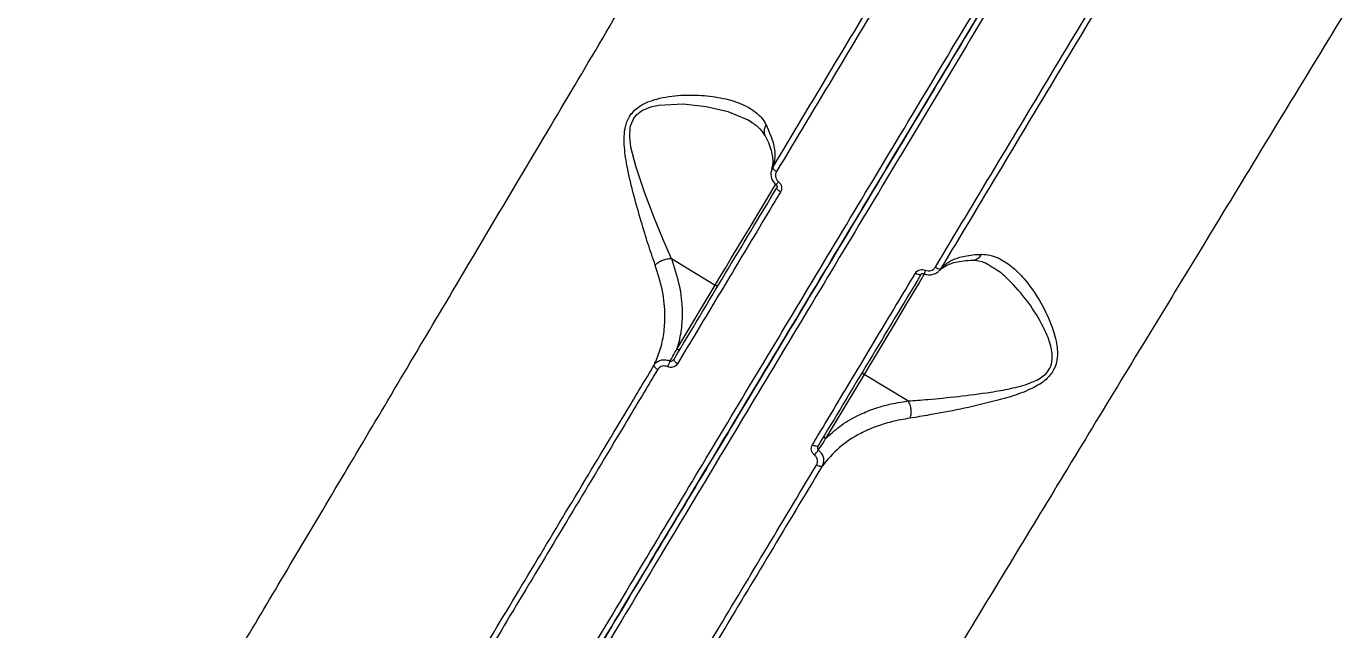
# Model space of a CAD drawing. Header units: millimetres. Extents: x -10374 to 11119, y -8221 to 9433.
# Drawn here: x -873.7 to -631.3, y -2332.2 to -2221.1 of the extents above; entities that cross this region are included whole.
import ezdxf

# ---------------------------------------------------------------- set-up
doc = ezdxf.new("R2010")
doc.units = ezdxf.units.MM
for name, color, linetype in [('DIKOM_ОБЪЕКТ', 7, 'Continuous'), ('DIKOM_РАЗМЕР_ЗОНА', 7, 'Continuous'), ('DIKOM_РАЗМЕР_ОБЪЕКТА', 7, 'Continuous')]:
    doc.layers.add(name, color=color, linetype=linetype)
doc.styles.add('style1', font='arial.ttf', dxfattribs={"width": 0.8})
doc.dimstyles.new('1-50', dxfattribs={"dimtxt": 300, "dimasz": 200, "dimexe": 100, "dimexo": 0, "dimgap": 100, "dimtad": 0, "dimdec": 0, "dimtxsty": 'style1', "dimcen": 0, "dimclrd": 7, "dimclre": 7, "dimadec": 1, "dimazin": 2, "dimtfac": 1, "dimtdec": 0, "dimtmove": 1, "dimatfit": 3, "dimfxl": 0, "dimlwd": 25, "dimlwe": 18, "dimarcsym": 0})

# ---------------------------------------------------------------- blocks, each defined once
blk = doc.blocks.new('*D16')
at = {"layer": 'Defpoints', "color": 0, "transparency": 16777216}
for p in [(-9045.1, 5161.67), (3694.49, 5161.67), (1813.16, -6719.94)]:
    blk.add_point(p, dxfattribs=at)
at = {"layer": 'DIKOM_РАЗМЕР_ОБЪЕКТА', "color": 7, "lineweight": 18, "transparency": 16777216}
for p, q in [((3694.49, 5161.67), (-9145.1, 5161.67)), ((1813.16, -6719.94), (-9145.1, -6719.94))]:
    blk.add_line(p, q, dxfattribs=at)
at = {"layer": 'DIKOM_РАЗМЕР_ОБЪЕКТА', "color": 7, "lineweight": 25, "transparency": 16777216}
for p, q in [((-9045.1, 4961.67), (-9045.1, -0.45)), ((-9045.1, -6519.94), (-9045.1, -1080.23))]:
    blk.add_line(p, q, dxfattribs=at)
at = {"layer": 'DIKOM_РАЗМЕР_ОБЪЕКТА', "color": 7, "transparency": 16777216}
for points in [[(-9078.43, 4961.67), (-9011.76, 4961.67), (-9045.1, 5161.67)], [(-9078.43, -6519.94), (-9011.76, -6519.94), (-9045.1, -6719.94)]]:
    blk.add_solid(points, dxfattribs=at)
at = {"layer": 'DIKOM_РАЗМЕР_ОБЪЕКТА', "color": 0, "transparency": 16777216, "insert": (-9045.1, -540.34), "char_height": 300, "attachment_point": 5, "rotation": 90, "style": 'style1'}
blk.add_mtext('11900', dxfattribs=at)
blk = doc.blocks.new('*D14')
at = {"layer": 'Defpoints', "color": 0, "transparency": 16777216}
for p in [(-7515.85, 9236.32), (11119.43, -1423.4), (-7515.85, -2401.58)]:
    blk.add_point(p, dxfattribs=at)
at = {"layer": 'DIKOM_РАЗМЕР_ЗОНА', "color": 7, "lineweight": 18, "transparency": 16777216}
for p, q in [((-7515.85, -2401.58), (-7515.85, 9336.32)), ((11119.43, -1423.4), (11119.43, 9336.32))]:
    blk.add_line(p, q, dxfattribs=at)
at = {"layer": 'DIKOM_РАЗМЕР_ЗОНА', "color": 7, "lineweight": 25, "transparency": 16777216}
for p, q in [((-7315.85, 9236.32), (77.56, 9236.32)), ((10919.43, 9236.32), (1157.34, 9236.32))]:
    blk.add_line(p, q, dxfattribs=at)
at = {"layer": 'DIKOM_РАЗМЕР_ЗОНА', "color": 7, "transparency": 16777216}
for points in [[(-7315.85, 9269.65), (-7315.85, 9202.98), (-7515.85, 9236.32)], [(10919.43, 9269.65), (10919.43, 9202.98), (11119.43, 9236.32)]]:
    blk.add_solid(points, dxfattribs=at)
at = {"layer": 'DIKOM_РАЗМЕР_ЗОНА', "color": 0, "transparency": 16777216, "insert": (617.45, 9236.32), "char_height": 300, "attachment_point": 5, "style": 'style1'}
blk.add_mtext('18650', dxfattribs=at)
blk = doc.blocks.new('*D13')
at = {"layer": 'Defpoints', "color": 0, "transparency": 16777216}
for p in [(-10176.97, 7112.81), (3082.33, 7112.81), (2015.48, -8221.4)]:
    blk.add_point(p, dxfattribs=at)
at = {"layer": 'DIKOM_РАЗМЕР_ЗОНА', "color": 7, "lineweight": 18, "transparency": 16777216}
for p, q in [((3082.33, 7112.81), (-10276.97, 7112.81)), ((2015.48, -8221.4), (-10276.97, -8221.4))]:
    blk.add_line(p, q, dxfattribs=at)
at = {"layer": 'DIKOM_РАЗМЕР_ЗОНА', "color": 7, "lineweight": 25, "transparency": 16777216}
for p, q in [((-10176.97, 6912.81), (-10176.97, -14.41)), ((-10176.97, -8021.4), (-10176.97, -1094.19))]:
    blk.add_line(p, q, dxfattribs=at)
at = {"layer": 'DIKOM_РАЗМЕР_ЗОНА', "color": 7, "transparency": 16777216}
for points in [[(-10210.3, 6912.81), (-10143.64, 6912.81), (-10176.97, 7112.81)], [(-10210.3, -8021.4), (-10143.64, -8021.4), (-10176.97, -8221.4)]]:
    blk.add_solid(points, dxfattribs=at)
at = {"layer": 'DIKOM_РАЗМЕР_ЗОНА', "color": 0, "transparency": 16777216, "insert": (-10176.97, -554.3), "char_height": 300, "attachment_point": 5, "rotation": 90, "style": 'style1'}
blk.add_mtext('15300', dxfattribs=at)

msp = doc.modelspace()

# ---------------------------------------------------------------- linework, layer by layer
at = {"layer": 'DIKOM_ОБЪЕКТ', "color": 7, "linetype": 'Continuous', "lineweight": 15}
for p, q in [((-739.93, -2238.75), (-740.08, -2238.66)), ((-736.2, -2247.41), (-736.06, -2247.05)), ((-754.74, -2263.83), (-746.65, -2268.7)), ((-753.74, -2280.5), (-746.65, -2268.7)), ((-719.22, -2285.18), (-726.31, -2296.98)), ((-711.12, -2290.05), (-719.22, -2285.18))]:
    msp.add_line(p, q, dxfattribs=at)
at = {"layer": 'DIKOM_ОБЪЕКТ', "color": 7, "linetype": 'Continuous', "lineweight": 15, "flags": 128}
for points in [[(-740.08, -2238.66), (-740.69, -2238.27), (-744.26, -2236.83), (-748.32, -2235.88), (-752.59, -2235.4), (-757.03, -2235.62), (-758.59, -2235.95), (-760.08, -2236.54), (-761.37, -2237.53), (-761.68, -2237.92), (-762.3, -2239.31), (-762.38, -2239.67), (-762.48, -2241.44), (-762.26, -2243.23), (-761.38, -2246.78), (-759.78, -2251.53), (-758.01, -2256.1), (-756.37, -2260.12), (-754.75, -2263.83), (-754.75, -2263.83), (-754.75, -2263.83)], [(-746.65, -2268.7), (-745.78, -2267.25), (-744.78, -2265.6), (-743.69, -2263.78), (-742.52, -2261.83), (-741.3, -2259.8), (-740.05, -2257.72), (-738.8, -2255.64), (-737.58, -2253.61), (-736.42, -2251.68), (-735.52, -2250.19)], [(-734.61, -2251.57), (-734.77, -2251.47), (-734.92, -2251.35), (-735.06, -2251.24), (-735.17, -2251.13), (-735.25, -2251.03), (-735.3, -2250.93), (-735.32, -2250.86), (-735.3, -2250.8)], [(-708.05, -2266.6), (-708.99, -2268.16), (-710.15, -2270.1), (-711.37, -2272.12), (-712.62, -2274.2), (-713.87, -2276.28), (-715.09, -2278.31), (-716.26, -2280.26), (-717.36, -2282.08), (-718.35, -2283.73), (-719.22, -2285.18)], [(-708.73, -2266.76), (-708.78, -2266.8), (-708.86, -2266.82), (-708.96, -2266.82), (-709.09, -2266.8), (-709.24, -2266.75), (-709.4, -2266.69), (-709.57, -2266.61), (-709.74, -2266.51)], [(-753.61, -2283.18), (-753.77, -2283.08), (-753.92, -2282.96), (-754.04, -2282.84), (-754.15, -2282.72), (-754.22, -2282.61), (-754.27, -2282.5), (-754.28, -2282.41), (-754.25, -2282.33)], [(-757.26, -2284.27), (-757.41, -2284.17), (-757.56, -2284.06), (-757.68, -2283.94), (-757.78, -2283.83), (-757.86, -2283.71), (-757.91, -2283.61), (-757.93, -2283.52), (-757.91, -2283.44)], [(-727.68, -2298.3), (-727.74, -2298.36), (-727.82, -2298.39), (-727.94, -2298.4), (-728.07, -2298.39), (-728.23, -2298.35), (-728.39, -2298.3), (-728.57, -2298.22), (-728.74, -2298.13)], [(-726.94, -2302.05), (-727, -2302.1), (-727.09, -2302.12), (-727.21, -2302.13), (-727.34, -2302.12), (-727.49, -2302.08), (-727.65, -2302.02), (-727.82, -2301.95), (-727.98, -2301.86)]]:
    msp.add_lwpolyline(points, dxfattribs=at)
at = {"layer": 'DIKOM_ОБЪЕКТ', "color": 7, "linetype": 'Continuous', "lineweight": 15}
for centre, radius, start, end in [((-249.06, -1471.64), 1210, 208.04739, 238.95261), ((-734.93, -2246.7), 1.18, 197.2601, 249.0779), ((-737.35, -2248.03), 2.89, 311.0582, 324.9616), ((-705.29, -2264.51), 1.18, 228.9334, 280.7201), ((-704.17, -2267.69), 4.12, 155.1322, 164.8783), ((-746.37, -2268.34), 0.454, 232.6239, 320.7465), ((-753.46, -2280.14), 0.454, 232.6489, 320.7215), ((-743.33, -2288.64), 13.07, 152.8435, 157.9503), ((-719.03, -2284.77), 0.455, 157.3302, 245.3292), ((-726.12, -2296.57), 0.455, 157.331, 245.3284), ((-738.44, -2291.57), 13.15, 320.0498, 325.1255)]:
    msp.add_arc(centre, radius, start, end, dxfattribs=at)
for points, knots in [([(-873.11, -2508.29), (-873.08, -2508.25), (-873, -2508.12), (-872.33, -2506.99), (-870.92, -2504.65), (-868.83, -2501.17), (-866.04, -2496.53), (-862.55, -2490.72), (-858.43, -2483.86), (-853.71, -2476.01), (-848.43, -2467.22), (-842.51, -2457.37), (-835.94, -2446.43), (-828.73, -2434.43), (-821.03, -2421.61), (-812.88, -2408.06), (-804.34, -2393.84), (-795.25, -2378.72), (-785.64, -2362.72), (-775.52, -2345.88), (-765.23, -2328.76), (-754.84, -2311.46), (-744.4, -2294.08), (-733.61, -2276.13), (-722.5, -2257.64), (-711.09, -2238.65), (-699.48, -2219.33), (-687.7, -2199.73), (-675.79, -2179.9), (-663.7, -2159.78), (-651.48, -2139.44), (-639.15, -2118.92), (-627, -2098.7), (-615.06, -2078.82), (-603.36, -2059.35), (-591.71, -2039.97), (-580.16, -2020.74), (-568.75, -2001.75), (-558.37, -1984.48), (-551.93, -1973.77), (-549.08, -1969.03)], [0, 0, 0, 0, 0.015651, 0.042167, 0.068704, 0.09522, 0.122506, 0.149814, 0.177101, 0.203617, 0.230153, 0.256669, 0.283955, 0.311264, 0.33855, 0.365066, 0.391602, 0.418118, 0.445404, 0.472713, 0.499999, 0.52556, 0.551139, 0.576701, 0.60295, 0.629218, 0.655467, 0.681983, 0.708519, 0.735035, 0.762322, 0.78963, 0.816916, 0.843432, 0.869969, 0.896485, 0.923771, 0.951079, 0.978366, 1, 1, 1, 1]), ([(-871.74, -2507.95), (-871.71, -2507.91), (-871.63, -2507.78), (-870.94, -2506.63), (-869.49, -2504.22), (-867.36, -2500.67), (-864.57, -2496.03), (-861.13, -2490.3), (-857.05, -2483.51), (-852.32, -2475.63), (-846.95, -2466.7), (-840.98, -2456.77), (-834.43, -2445.87), (-827.34, -2434.05), (-819.7, -2421.36), (-811.55, -2407.78), (-802.88, -2393.35), (-793.74, -2378.14), (-784.17, -2362.22), (-774.21, -2345.64), (-763.9, -2328.47), (-753.23, -2310.72), (-742.24, -2292.43), (-730.96, -2273.66), (-719.45, -2254.5), (-707.76, -2235.04), (-695.92, -2215.34), (-683.95, -2195.42), (-671.87, -2175.32), (-659.72, -2155.1), (-647.57, -2134.87), (-635.46, -2114.72), (-624.19, -2095.96), (-613.77, -2078.62), (-604.19, -2062.68), (-594.72, -2046.92), (-585.27, -2031.18), (-575.86, -2015.52), (-566.52, -1999.98), (-557.36, -1984.74), (-551.44, -1974.89), (-548.48, -1969.97)], [0, 0, 0, 0, 0.015652, 0.042489, 0.069411, 0.096375, 0.12334, 0.150262, 0.177099, 0.203936, 0.230857, 0.257822, 0.284787, 0.311708, 0.338545, 0.365382, 0.392304, 0.419269, 0.446234, 0.473155, 0.499992, 0.526829, 0.553751, 0.580716, 0.60768, 0.634602, 0.661439, 0.688276, 0.715198, 0.742163, 0.769127, 0.796049, 0.822886, 0.844632, 0.8664, 0.888169, 0.909915, 0.932423, 0.954957, 0.977491, 1, 1, 1, 1]), ([(-548.48, -1969.97), (-551.32, -1974.7), (-557.69, -1985.29), (-567.93, -2002.33), (-579.15, -2021), (-590.63, -2040.11), (-602.31, -2059.56), (-614.15, -2079.25), (-626.1, -2099.14), (-638.15, -2119.19), (-650.27, -2139.36), (-662.42, -2159.6), (-674.56, -2179.79), (-686.62, -2199.87), (-698.42, -2219.5), (-709.94, -2238.67), (-721.17, -2257.36), (-732.22, -2275.76), (-743.06, -2293.8), (-753.63, -2311.38), (-764.02, -2328.68), (-774.21, -2345.64), (-784.17, -2362.22), (-793.74, -2378.14), (-802.88, -2393.35), (-811.55, -2407.78), (-819.7, -2421.36), (-827.34, -2434.05), (-834.43, -2445.87), (-840.98, -2456.77), (-846.95, -2466.7), (-852.32, -2475.63), (-856.75, -2483.01), (-860.37, -2489.04), (-863.31, -2493.93), (-865.82, -2498.11), (-867.93, -2501.61), (-869.6, -2504.39), (-870.81, -2506.4), (-871.57, -2507.68), (-871.68, -2507.86), (-871.74, -2507.95)], [0, 0, 0, 0, 0.021635, 0.048472, 0.075394, 0.102359, 0.129323, 0.156245, 0.183082, 0.209919, 0.236841, 0.263805, 0.29077, 0.317692, 0.344529, 0.370377, 0.3963, 0.422262, 0.448224, 0.474147, 0.499995, 0.526832, 0.553754, 0.580718, 0.607683, 0.634605, 0.661441, 0.688278, 0.7152, 0.742165, 0.769129, 0.796051, 0.822888, 0.844633, 0.866402, 0.88817, 0.909915, 0.932424, 0.954958, 0.977491, 1, 1, 1, 1]), ([(-547.37, -1970.05), (-549.43, -1973.48), (-555.01, -1982.77), (-564.4, -1998.39), (-575.58, -2017.01), (-587.04, -2036.08), (-598.71, -2055.5), (-610.54, -2075.19), (-622.49, -2095.08), (-634.55, -2115.15), (-646.69, -2135.35), (-658.88, -2155.63), (-671.05, -2175.9), (-683.15, -2196.04), (-695.15, -2216.01), (-707.02, -2235.76), (-718.74, -2255.27), (-730.28, -2274.48), (-741.59, -2293.29), (-752.6, -2311.63), (-763.3, -2329.42), (-773.64, -2346.63), (-783.62, -2363.24), (-793.21, -2379.21), (-802.37, -2394.45), (-811.06, -2408.91), (-819.24, -2422.52), (-826.89, -2435.25), (-834, -2447.09), (-840.57, -2458.02), (-846.55, -2467.98), (-851.93, -2476.93), (-856.45, -2484.45), (-860.21, -2490.71), (-863.3, -2495.86), (-865.92, -2500.21), (-868.03, -2503.73), (-869.64, -2506.41), (-870.73, -2508.22), (-871.3, -2509.16), (-871.37, -2509.28), (-871.39, -2509.33)], [0, 0, 0, 0, 0.015653, 0.04249, 0.069411, 0.096376, 0.123341, 0.150263, 0.1771, 0.203937, 0.230859, 0.257823, 0.284788, 0.31171, 0.338547, 0.365384, 0.392306, 0.41927, 0.446235, 0.473157, 0.499994, 0.526831, 0.553752, 0.580717, 0.607682, 0.634604, 0.661441, 0.688278, 0.715199, 0.742164, 0.769129, 0.79605, 0.822887, 0.845967, 0.869168, 0.892397, 0.915626, 0.938828, 0.961588, 0.984348, 1, 1, 1, 1]), ([(-897.5, -2441.91), (-896.86, -2440.82), (-895.55, -2438.64), (-892.83, -2434.06), (-889.55, -2428.57), (-885.68, -2422.08), (-881.25, -2414.66), (-876.28, -2406.3), (-870.74, -2397.02), (-864.68, -2386.84), (-858.1, -2375.8), (-851.04, -2363.95), (-843.54, -2351.35), (-835.61, -2338.03), (-827.26, -2324), (-818.51, -2309.28), (-809.39, -2293.95), (-799.94, -2278.06), (-790.22, -2261.69), (-780.23, -2244.89), (-770.01, -2227.66), (-759.56, -2210.04), (-748.92, -2192.1), (-738.16, -2173.93), (-727.31, -2155.6), (-716.41, -2137.17), (-705.46, -2118.64), (-694.5, -2100.07), (-683.56, -2081.51), (-672.7, -2063.06), (-661.96, -2044.8), (-652.17, -2028.13), (-643.3, -2013), (-638.01, -2003.96), (-635.36, -1999.44)], [0, 0, 0, 0, 0.031557, 0.063213, 0.09492, 0.126627, 0.158283, 0.189839, 0.221397, 0.253054, 0.284762, 0.31647, 0.348127, 0.379685, 0.411265, 0.442944, 0.474674, 0.506404, 0.538084, 0.569664, 0.601295, 0.633025, 0.664806, 0.696588, 0.728318, 0.75995, 0.791659, 0.823468, 0.855327, 0.887186, 0.918995, 0.950705, 0.975352, 1, 1, 1, 1]), ([(-533.72, -2060.52), (-536.82, -2065.54), (-543.02, -2075.6), (-552.5, -2091.01), (-562.09, -2106.61), (-571.9, -2122.6), (-581.93, -2138.94), (-592.14, -2155.62), (-602.38, -2172.35), (-612.95, -2189.65), (-623.85, -2207.5), (-635.04, -2225.83), (-646.14, -2244.05), (-657.11, -2262.06), (-667.9, -2279.78), (-678.45, -2297.12), (-688.75, -2314.06), (-698.78, -2330.57), (-708.53, -2346.63), (-717.96, -2362.15), (-727.01, -2377.07), (-735.66, -2391.32), (-743.87, -2404.87), (-751.65, -2417.7), (-758.99, -2429.8), (-765.84, -2441.1), (-772.18, -2451.56), (-778.08, -2461.31), (-783.5, -2470.26), (-788.4, -2478.35), (-792.66, -2485.39), (-796.25, -2491.32), (-799.23, -2496.23), (-800.63, -2498.54), (-801.33, -2499.7)], [0, 0, 0, 0, 0.027767, 0.055566, 0.083366, 0.111132, 0.140037, 0.16898, 0.197923, 0.226828, 0.258637, 0.290548, 0.32251, 0.354472, 0.386382, 0.418191, 0.449896, 0.4817, 0.513556, 0.545411, 0.577215, 0.608919, 0.640547, 0.672276, 0.704055, 0.735834, 0.767563, 0.799191, 0.832594, 0.866026, 0.899429, 0.932943, 0.966486, 1, 1, 1, 1]), ([(-736.06, -2247.05), (-732.43, -2241.01), (-725.17, -2228.93), (-714.05, -2210.4), (-702.78, -2191.64), (-695.17, -2178.96), (-691.36, -2172.62)], [0, 0, 0, 0, 0.248597, 0.497193, 0.748597, 1, 1, 1, 1]), ([(-690.55, -2173.21), (-694.32, -2179.49), (-701.87, -2192.05), (-713.12, -2210.79), (-724.32, -2229.43), (-731.67, -2241.68), (-735.35, -2247.8)], [0, 0, 0, 0, 0.248597, 0.497194, 0.748597, 1, 1, 1, 1]), ([(-706.07, -2265.4), (-702.43, -2259.34), (-695.15, -2247.24), (-683.99, -2228.68), (-672.69, -2209.87), (-665.06, -2197.17), (-661.24, -2190.82)], [0, 0, 0, 0, 0.248598, 0.497194, 0.748596, 1, 1, 1, 1]), ([(-660.34, -2191.26), (-664.11, -2197.53), (-671.64, -2210.06), (-682.88, -2228.75), (-694.06, -2247.34), (-701.4, -2259.56), (-705.07, -2265.67)], [0, 0, 0, 0, 0.248598, 0.497194, 0.748597, 1, 1, 1, 1]), ([(-757.7, -2265.03), (-758.14, -2263.77), (-759.01, -2261.26), (-760.34, -2256.88), (-761.7, -2252.18), (-762.8, -2247.59), (-763.4, -2243.95), (-763.48, -2241.36), (-763.24, -2239.32), (-762.37, -2237.25), (-760.79, -2235.81), (-759.06, -2234.94), (-756.51, -2234.13), (-752.96, -2233.64), (-748.63, -2233.75), (-744.63, -2234.34), (-741.45, -2235.4), (-739.15, -2236.79), (-737.91, -2238.05), (-737.41, -2238.93), (-737.28, -2239.17)], [0, 0, 0, 0, 0.071297, 0.142696, 0.220342, 0.29796, 0.355585, 0.385342, 0.414961, 0.449113, 0.48867, 0.51755, 0.546511, 0.625012, 0.70371, 0.78392, 0.864014, 0.921251, 0.978413, 1, 1, 1, 1]), ([(-740.07, -2238.65), (-739.81, -2238.8), (-739.14, -2239.21), (-738.35, -2239.99), (-737.8, -2240.65), (-737.62, -2241.09), (-737.6, -2241.14)], [0, 0, 0, 0, 0.222673, 0.578612, 0.947761, 1, 1, 1, 1]), ([(-737.28, -2239.17), (-737.3, -2239.21), (-737.4, -2239.37), (-737.58, -2239.78), (-737.65, -2240.39), (-737.62, -2240.89), (-737.47, -2241.07), (-737.46, -2241.07)], [0, 0, 0, 0, 0.060893, 0.266453, 0.632119, 0.997755, 1, 1, 1, 1]), ([(-737.49, -2241.09), (-737.32, -2241.43), (-736.87, -2242.31), (-736.42, -2243.57), (-736.1, -2244.87), (-736.02, -2245.98), (-736.09, -2246.81), (-736.24, -2247.2), (-736.3, -2247.36)], [0, 0, 0, 0, 0.115381, 0.299972, 0.485006, 0.671391, 0.861912, 1, 1, 1, 1]), ([(-737.28, -2239.17), (-736.75, -2240.38), (-735.88, -2242.36), (-735.6, -2244.74), (-735.74, -2246.15), (-735.99, -2246.87), (-736.06, -2247.05)], [0, 0, 0, 0, 0.395784, 0.651635, 0.910998, 1, 1, 1, 1]), ([(-736.2, -2247.41), (-736.27, -2247.6), (-736.44, -2248.06), (-736.36, -2248.85), (-736.04, -2249.65), (-735.63, -2250.02), (-735.44, -2250.2)], [0, 0, 0, 0, 0.192264, 0.47165, 0.752342, 1, 1, 1, 1]), ([(-735.35, -2247.8), (-735.42, -2247.95), (-735.56, -2248.24), (-735.56, -2248.75), (-735.4, -2249.23), (-735.17, -2249.53), (-735.01, -2249.67), (-734.98, -2249.69)], [0, 0, 0, 0, 0.236372, 0.472617, 0.709215, 0.945881, 1, 1, 1, 1]), ([(-754.25, -2282.33), (-751.14, -2277.15), (-744.91, -2266.78), (-738.51, -2256.13), (-735.3, -2250.8)], [0, 0, 0, 0, 0.499449, 1, 1, 1, 1]), ([(-735.45, -2250.22), (-735.42, -2250.24), (-735.35, -2250.29), (-735.28, -2250.42), (-735.24, -2250.56), (-735.25, -2250.7), (-735.29, -2250.76), (-735.31, -2250.79)], [0, 0, 0, 0, 0.125728, 0.330115, 0.550869, 0.806937, 1, 1, 1, 1]), ([(-734.98, -2249.69), (-734.95, -2249.72), (-734.79, -2249.85), (-734.56, -2250.15), (-734.4, -2250.63), (-734.4, -2251.13), (-734.54, -2251.42), (-734.61, -2251.57)], [0, 0, 0, 0, 0.053645, 0.289866, 0.526413, 0.763191, 1, 1, 1, 1]), ([(-734.61, -2251.57), (-734.94, -2252.11), (-736.57, -2254.83), (-740.58, -2261.51), (-746.62, -2271.55), (-751.27, -2279.3), (-753.61, -2283.18)], [0, 0, 0, 0, 0.050769, 0.253851, 0.626698, 1, 1, 1, 1]), ([(-697.54, -2263.04), (-697.02, -2263.07), (-695.99, -2263.14), (-694.13, -2263.8), (-691.99, -2265.17), (-689.44, -2267.73), (-686.87, -2271.3), (-684.83, -2275.41), (-683.66, -2279.2), (-683.46, -2282.1), (-684.16, -2284.43), (-685.72, -2286.32), (-688.36, -2287.9), (-691.75, -2289.17), (-696.26, -2290.39), (-701.48, -2291.58), (-706.67, -2292.57), (-709.58, -2293.03), (-710.79, -2293.22)], [0, 0, 0, 0, 0.040431, 0.080881, 0.150955, 0.221146, 0.313919, 0.406691, 0.468097, 0.518438, 0.55094, 0.585737, 0.630827, 0.689219, 0.747828, 0.841259, 0.934578, 1, 1, 1, 1]), ([(-705.07, -2265.67), (-704.59, -2265.21), (-703.61, -2264.29), (-701.34, -2263.44), (-699.2, -2263.1), (-697.83, -2263.05), (-697.54, -2263.04)], [0, 0, 0, 0, 0.299162, 0.603983, 0.916344, 1, 1, 1, 1]), ([(-699.16, -2264.1), (-699.15, -2264.1), (-698.91, -2264.14), (-698.44, -2263.96), (-697.94, -2263.6), (-697.66, -2263.25), (-697.56, -2263.08), (-697.54, -2263.04)], [0, 0, 0, 0, 0.01465, 0.37569, 0.736929, 0.939888, 1, 1, 1, 1]), ([(-757.91, -2283.44), (-757.53, -2282.56), (-756.73, -2280.72), (-756.07, -2277.66), (-755.83, -2274.02), (-756.21, -2269.8), (-757.2, -2266.63), (-757.7, -2265.03)], [0, 0, 0, 0, 0.166542, 0.345547, 0.526756, 0.76078, 1, 1, 1, 1]), ([(-757.7, -2265.03), (-757.67, -2265), (-757.5, -2264.81), (-757.08, -2264.45), (-756.35, -2264.08), (-755.52, -2263.84), (-755.01, -2263.83), (-754.75, -2263.83)], [0, 0, 0, 0, 0.042972, 0.267984, 0.511923, 0.755936, 1, 1, 1, 1]), ([(-754.75, -2263.83), (-754.75, -2263.83), (-754.75, -2263.83), (-754.74, -2263.83), (-754.74, -2263.83)], [0, 0, 0, 0, 0.389681, 1, 1, 1, 1]), ([(-754.74, -2263.83), (-754.21, -2265.47), (-753.12, -2268.78), (-752.66, -2273.17), (-752.86, -2277), (-753.35, -2279.27), (-753.71, -2280.41), (-753.74, -2280.5)], [0, 0, 0, 0, 0.275436, 0.557083, 0.767801, 0.981142, 1, 1, 1, 1]), ([(-711.11, -2290.05), (-711.11, -2290.05), (-709.98, -2289.96), (-706.94, -2289.75), (-701.84, -2289.22), (-696.66, -2288.58), (-692.2, -2287.8), (-688.9, -2286.96), (-686.45, -2285.79), (-685.37, -2284.68), (-684.75, -2283.63), (-684.46, -2282.44), (-684.55, -2280.95), (-685.02, -2278.91), (-686.37, -2275.79), (-688.82, -2271.9), (-691.71, -2268.5), (-694.13, -2266.23), (-695.51, -2265.46), (-696, -2265.19)], [0, 0, 0, 0, 0.000064, 0.075321, 0.181576, 0.290793, 0.356066, 0.422493, 0.47055, 0.498082, 0.506218, 0.539612, 0.566413, 0.593985, 0.662834, 0.768223, 0.876258, 0.956187, 1, 1, 1, 1]), ([(-707.91, -2265.96), (-707.75, -2266.01), (-707.42, -2266.11), (-706.91, -2266.06), (-706.46, -2265.85), (-706.19, -2265.6), (-706.09, -2265.43), (-706.07, -2265.4)], [0, 0, 0, 0, 0.236321, 0.472846, 0.709903, 0.946855, 1, 1, 1, 1]), ([(-705.07, -2265.67), (-705.1, -2265.72), (-705.22, -2265.91), (-705.4, -2266.06), (-705.53, -2266.17)], [0, 0, 0, 0, 0.262935, 1, 1, 1, 1]), ([(-705.23, -2266.03), (-705.19, -2265.97), (-705.02, -2265.72), (-704.48, -2265.33), (-703.57, -2264.85), (-702.36, -2264.47), (-700.9, -2264.2), (-699.73, -2264.14), (-699.16, -2264.12)], [0, 0, 0, 0, 0.057522, 0.252821, 0.436014, 0.630725, 0.819483, 1, 1, 1, 1]), ([(-699.19, -2264.12), (-699.13, -2264.12), (-698.67, -2264.08), (-697.8, -2264.28), (-696.79, -2264.62), (-696.15, -2265.02), (-695.97, -2265.14)], [0, 0, 0, 0, 0.064343, 0.446263, 0.839082, 1, 1, 1, 1]), ([(-728.74, -2298.13), (-728.42, -2297.6), (-726.84, -2294.97), (-722.92, -2288.45), (-716.93, -2278.47), (-712.14, -2270.5), (-709.74, -2266.51)], [0, 0, 0, 0, 0.050773, 0.253846, 0.626697, 1, 1, 1, 1]), ([(-708.73, -2266.76), (-711.93, -2272.08), (-718.33, -2282.73), (-724.56, -2293.11), (-727.68, -2298.3)], [0, 0, 0, 0, 0.49945, 1, 1, 1, 1]), ([(-709.74, -2266.51), (-709.72, -2266.48), (-709.62, -2266.31), (-709.35, -2266.06), (-708.9, -2265.86), (-708.39, -2265.8), (-708.07, -2265.9), (-707.91, -2265.96)], [0, 0, 0, 0, 0.054489, 0.291379, 0.527832, 0.763821, 1, 1, 1, 1]), ([(-708.72, -2266.76), (-708.69, -2266.72), (-708.63, -2266.64), (-708.48, -2266.57), (-708.32, -2266.57), (-708.21, -2266.59), (-708.16, -2266.61), (-708.15, -2266.61)], [0, 0, 0, 0, 0.304606, 0.562884, 0.781494, 0.98172, 1, 1, 1, 1]), ([(-708.14, -2266.6), (-708.1, -2266.62), (-707.79, -2266.78), (-707.13, -2266.86), (-706.24, -2266.72), (-705.76, -2266.37), (-705.52, -2266.2)], [0, 0, 0, 0, 0.051359, 0.367568, 0.686337, 1, 1, 1, 1]), ([(-757.91, -2283.44), (-757.87, -2283.37), (-757.69, -2283.1), (-757.24, -2282.72), (-756.53, -2282.46), (-755.73, -2282.42), (-755.22, -2282.59), (-754.96, -2282.68)], [0, 0, 0, 0, 0.081175, 0.316107, 0.544585, 0.771743, 1, 1, 1, 1]), ([(-754.96, -2282.68), (-754.94, -2282.63), (-754.52, -2281.91), (-754.12, -2281.18), (-753.74, -2280.5)], [0, 0, 0, 0, 0.064645, 1, 1, 1, 1]), ([(-754.96, -2282.68), (-754.92, -2282.69), (-754.86, -2282.7), (-754.74, -2282.7), (-754.61, -2282.67), (-754.44, -2282.56), (-754.32, -2282.44), (-754.27, -2282.36), (-754.25, -2282.33)], [0, 0, 0, 0, 0.171972, 0.198368, 0.411978, 0.648438, 0.908793, 1, 1, 1, 1]), ([(-799.38, -2352.48), (-796.52, -2347.71), (-790.78, -2338.16), (-781.78, -2323.18), (-772.51, -2307.74), (-764.5, -2294.41), (-759.58, -2286.22), (-757.91, -2283.44)], [0, 0, 0, 0, 0.220311, 0.440621, 0.663082, 0.885545, 1, 1, 1, 1]), ([(-757.26, -2284.27), (-758.93, -2287.06), (-763.83, -2295.22), (-771.79, -2308.47), (-781.07, -2323.91), (-790.12, -2338.98), (-795.92, -2348.64), (-798.83, -2353.47)], [0, 0, 0, 0, 0.114453, 0.334765, 0.555075, 0.777538, 1, 1, 1, 1]), ([(-755.45, -2283.73), (-755.6, -2283.68), (-755.91, -2283.58), (-756.4, -2283.62), (-756.83, -2283.8), (-757.11, -2284.05), (-757.23, -2284.23), (-757.26, -2284.27)], [0, 0, 0, 0, 0.225537, 0.451239, 0.680044, 0.917575, 1, 1, 1, 1]), ([(-753.61, -2283.18), (-753.64, -2283.23), (-753.75, -2283.41), (-754.04, -2283.66), (-754.49, -2283.85), (-754.98, -2283.89), (-755.29, -2283.79), (-755.45, -2283.73)], [0, 0, 0, 0, 0.082507, 0.321754, 0.551215, 0.775461, 1, 1, 1, 1]), ([(-726.31, -2296.98), (-725.47, -2296.21), (-723.79, -2294.64), (-720.87, -2292.9), (-717.81, -2291.58), (-714.66, -2290.61), (-712.32, -2290.24), (-711.12, -2290.05)], [0, 0, 0, 0, 0.219897, 0.442773, 0.623671, 0.80626, 1, 1, 1, 1]), ([(-711.12, -2290.05), (-711.12, -2290.05), (-711.12, -2290.05), (-711.11, -2290.05), (-711.11, -2290.05), (-711.11, -2290.05)], [0, 0, 0, 0, 0.481715, 0.908347, 1, 1, 1, 1]), ([(-711.11, -2290.05), (-710.99, -2290.28), (-710.76, -2290.74), (-710.58, -2291.58), (-710.57, -2292.4), (-710.68, -2292.94), (-710.77, -2293.18), (-710.79, -2293.22)], [0, 0, 0, 0, 0.24401, 0.488011, 0.73201, 0.957107, 1, 1, 1, 1]), ([(-710.79, -2293.22), (-711.93, -2293.42), (-714.14, -2293.8), (-717.15, -2294.76), (-720.47, -2296.25), (-723.98, -2298.52), (-725.95, -2300.86), (-726.94, -2302.05)], [0, 0, 0, 0, 0.164793, 0.318443, 0.473515, 0.733307, 1, 1, 1, 1]), ([(-726.31, -2296.98), (-726.42, -2297.16), (-726.88, -2297.85), (-727.32, -2298.56), (-727.65, -2299.09)], [0, 0, 0, 0, 0.256403, 1, 1, 1, 1]), ([(-728.36, -2300.01), (-728.38, -2300), (-728.52, -2299.88), (-728.76, -2299.59), (-728.94, -2299.1), (-728.95, -2298.58), (-728.81, -2298.28), (-728.74, -2298.13)], [0, 0, 0, 0, 0.029919, 0.261799, 0.503986, 0.752067, 1, 1, 1, 1]), ([(-727.68, -2298.3), (-727.72, -2298.37), (-727.79, -2298.5), (-727.81, -2298.72), (-727.78, -2298.91), (-727.72, -2299.02), (-727.67, -2299.07), (-727.66, -2299.08), (-727.65, -2299.09)], [0, 0, 0, 0, 0.272441, 0.532442, 0.766574, 0.931819, 0.974116, 1, 1, 1, 1]), ([(-727.65, -2299.09), (-727.62, -2299.11), (-727.38, -2299.31), (-726.99, -2299.78), (-726.67, -2300.54), (-726.63, -2301.35), (-726.84, -2301.82), (-726.94, -2302.05)], [0, 0, 0, 0, 0.033344, 0.266394, 0.508243, 0.755246, 1, 1, 1, 1]), ([(-769.57, -2371.05), (-768.08, -2368.58), (-763.74, -2361.35), (-756.3, -2348.97), (-747.15, -2333.75), (-737.73, -2318.08), (-731.23, -2307.27), (-727.98, -2301.86)], [0, 0, 0, 0, 0.114455, 0.334766, 0.555077, 0.777539, 1, 1, 1, 1]), ([(-727.98, -2301.86), (-727.91, -2301.71), (-727.77, -2301.41), (-727.78, -2300.9), (-727.96, -2300.43), (-728.19, -2300.15), (-728.34, -2300.03), (-728.36, -2300.01)], [0, 0, 0, 0, 0.247905, 0.495933, 0.736479, 0.967106, 1, 1, 1, 1]), ([(-726.94, -2302.05), (-730.15, -2307.39), (-736.57, -2318.07), (-745.95, -2333.67), (-755.11, -2348.91), (-762.59, -2361.35), (-766.95, -2368.61), (-768.43, -2371.08)], [0, 0, 0, 0, 0.220311, 0.440621, 0.663085, 0.885547, 1, 1, 1, 1])]:
    msp.add_open_spline(points, degree=3, knots=knots, dxfattribs=at)

# ---------------------------------------------------------------- dimensions: what is measured, and where the dimension line sits
at = {"layer": 'DIKOM_РАЗМЕР_ЗОНА'}
for base, p1, p2, angle, text, picture, middle in [((-7515.85, 9236.32), (11119.43, -1423.4), (-7515.85, -2401.58), 180, '18650', '*D14', (617.45, 9236.32)), ((-10176.97, 7112.81), (2015.48, -8221.4), (3082.33, 7112.81), 270, '15300', '*D13', (-10176.97, -554.3))]:
    dim = msp.add_linear_dim(base=base, p1=p1, p2=p2, angle=angle, text=text, dimstyle='1-50', override={"dimscale": 1, "dimtix": 0, "dimtofl": 1, "dimtmove": 1, "dimatfit": 3}, dxfattribs=at)
    dim.commit()
    dim.dimension.update_dxf_attribs({"geometry": picture, "text_midpoint": middle, "dimtype": 160})
at = {"layer": 'DIKOM_РАЗМЕР_ОБЪЕКТА'}
dim = msp.add_linear_dim(base=(-9045.1, 5161.67), p1=(1813.16, -6719.94), p2=(3694.49, 5161.67), angle=270, text='11900', dimstyle='1-50', override={"dimscale": 1, "dimtix": 0, "dimtofl": 1, "dimtmove": 1, "dimatfit": 3}, dxfattribs=at)
dim.commit()
dim.dimension.update_dxf_attribs({"geometry": '*D16', "text_midpoint": (-9045.1, -540.34), "dimtype": 160})

doc.saveas('drawing.dxf')
